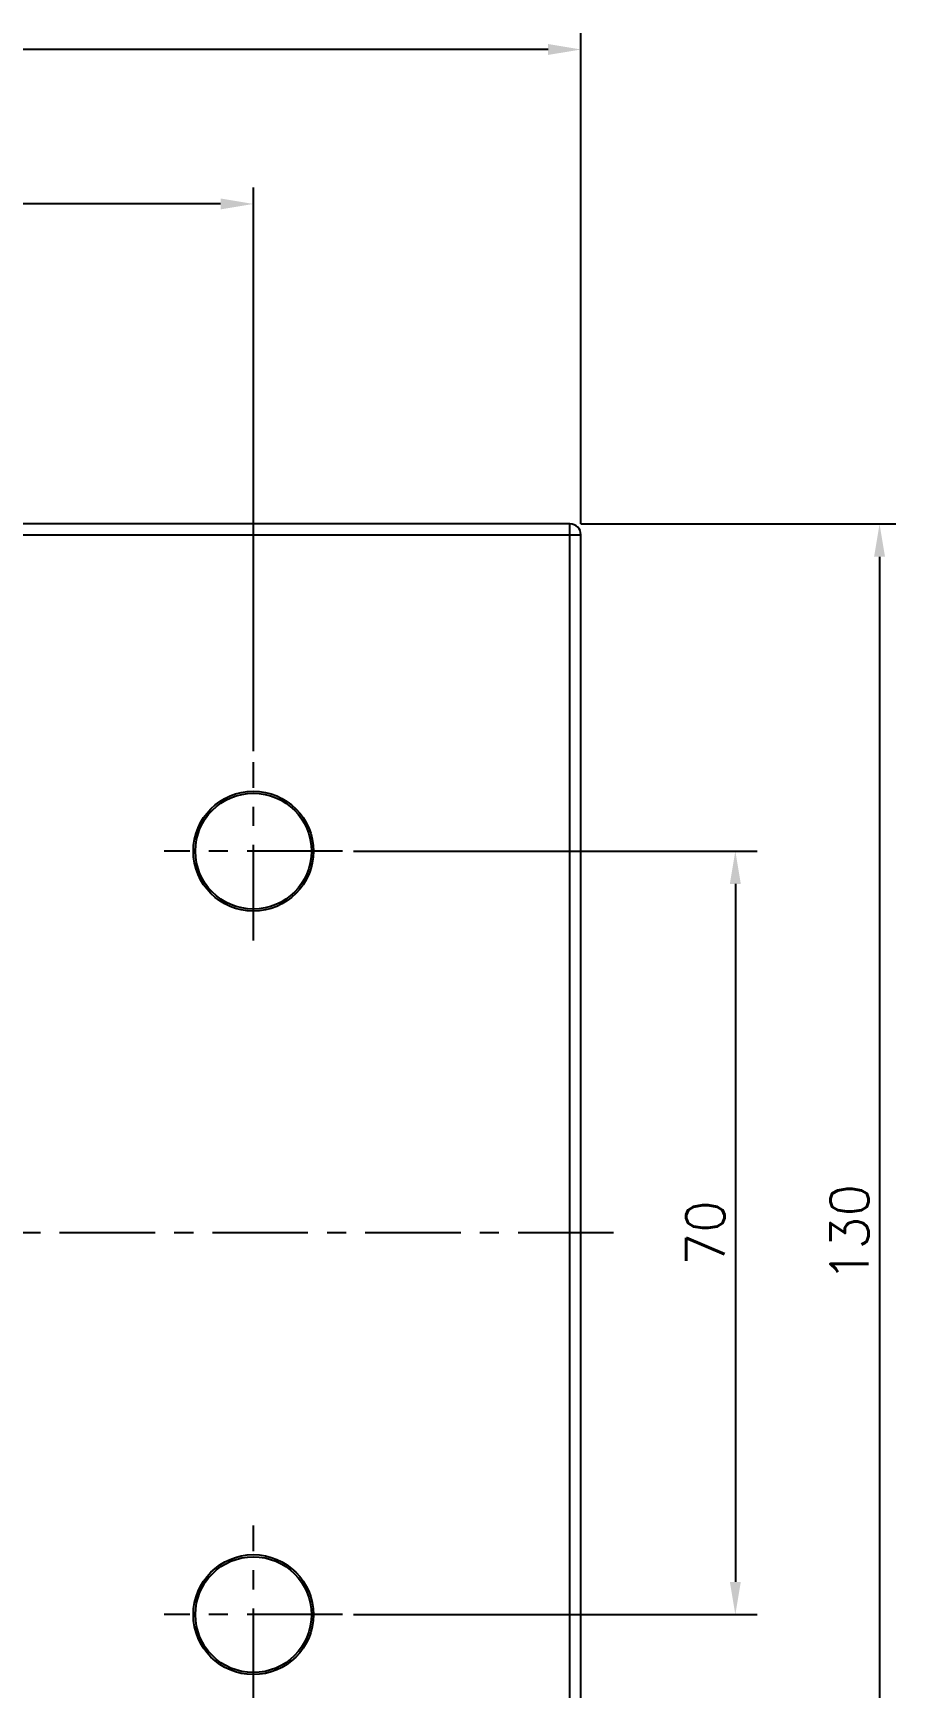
# Model space of a CAD drawing. Extents: x 9929 to 10523, y -3370 to -2950.
# Drawn here: x 10215 to 10294, y -3288.7 to -3136.9 of the extents above; entities that cross this region are included whole.
import ezdxf

# ---------------------------------------------------------------- set-up
doc = ezdxf.new("R2010")
doc.units = 0
doc.header["$LTSCALE"] = 7
doc.header["$MEASUREMENT"] = 0
doc.linetypes.add('CENTER', pattern=[2, 1.25, -0.25, 0.25, -0.25])
doc.layers.get('0').update_dxf_attribs({"color": 2, "linetype": 'CONTINUOUS'})
doc.layers.add('CL', color=1, linetype='CENTER')
doc.layers.add('D', color=2, linetype='CONTINUOUS')
doc.styles.add('GHS', font='ROMANS.shx', dxfattribs={"bigfont": 'GHS.shx'})

msp = doc.modelspace()

# ---------------------------------------------------------------- linework, layer by layer
at = {"color": 7, "linetype": 'Continuous'}
for p, q in [((9965.14, -3182.94), (10265.14, -3182.94)), ((10264.14, -3181.94), (9966.14, -3181.94)), ((10264.14, -3311.94), (10264.14, -3181.94)), ((10265.14, -3310.94), (10265.14, -3182.94))]:
    msp.add_line(p, q, dxfattribs=at)
for centre, radius in [((10235.14, -3211.94), 5.5), ((10235.14, -3211.94), 5.31), ((10235.14, -3281.94), 5.5), ((10235.14, -3281.94), 5.31)]:
    msp.add_circle(centre, radius, dxfattribs=at)
msp.add_arc((10264.14, -3182.94), 1, 0, 90, dxfattribs=at)
at = {"layer": 'CL'}
for p, q in [((10235.14, -3220.12), (10235.14, -3203.77)), ((10243.31, -3211.94), (10226.96, -3211.94)), ((10268.14, -3246.94), (9962.14, -3246.94)), ((10235.14, -3290.12), (10235.14, -3273.77)), ((10243.31, -3281.94), (10226.96, -3281.94))]:
    msp.add_line(p, q, dxfattribs=at)
at = {"layer": 'D', "color": 2}
for p, q in [((10265.14, -3181.94), (10265.14, -3136.94)), ((10262.14, -3138.44), (9968.14, -3138.44)), ((10235.14, -3202.77), (10235.14, -3151.1)), ((10232.14, -3152.6), (9998.14, -3152.6)), ((10265.14, -3181.94), (10294, -3181.94)), ((10292.5, -3184.94), (10292.5, -3308.94))]:
    msp.add_line(p, q, dxfattribs=at)
at = {"layer": 'D'}
for p, q in [((10244.31, -3211.94), (10281.29, -3211.94)), ((10279.29, -3214.94), (10279.29, -3278.94)), ((10244.31, -3281.94), (10281.29, -3281.94))]:
    msp.add_line(p, q, dxfattribs=at)
at = {"layer": 'D', "color": 2}
for points in [[(10262.14, -3137.94), (10262.14, -3138.94), (10265.14, -3138.44)], [(10232.14, -3152.1), (10232.14, -3153.1), (10235.14, -3152.6)], [(10292, -3184.94), (10293, -3184.94), (10292.5, -3181.94)]]:
    msp.add_solid(points, dxfattribs=at)
at = {"layer": 'D'}
for points in [[(10278.79, -3214.94), (10279.79, -3214.94), (10279.29, -3211.94)], [(10278.79, -3278.94), (10279.79, -3278.94), (10279.29, -3281.94)]]:
    msp.add_solid(points, dxfattribs=at)

# ---------------------------------------------------------------- texts
at = {"layer": 'D', "color": 2, "insert": (10289.75, -3246.94), "char_height": 3.5, "attachment_point": 5, "rotation": 90, "style": 'GHS'}
msp.add_mtext('\\A1;130', dxfattribs=at)
at = {"layer": 'D', "insert": (10276.54, -3246.94), "char_height": 3.5, "attachment_point": 5, "rotation": 90, "style": 'GHS'}
msp.add_mtext('\\A1;70', dxfattribs=at)

doc.saveas('drawing.dxf')
